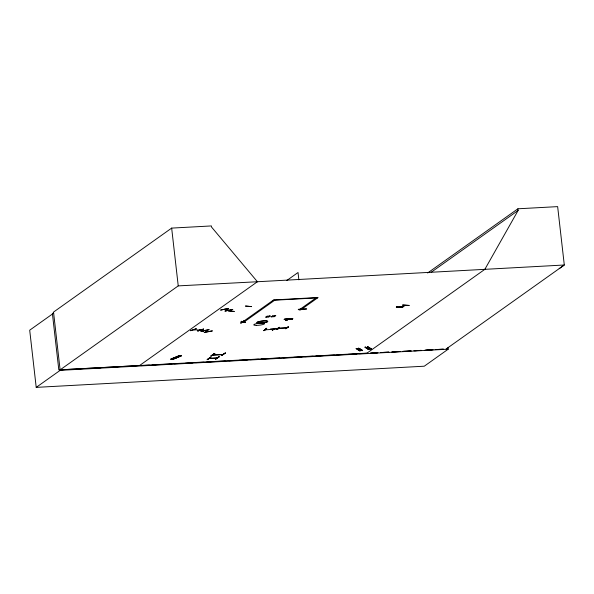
<?xml version="1.0" encoding="UTF-8"?>
<svg xmlns="http://www.w3.org/2000/svg" width="594" height="594" viewBox="0 0 594 594"><rect width="100%" height="100%" fill="white"/><g stroke="black" fill="none" stroke-linecap="round" stroke-linejoin="round"><path stroke-width="0.89" d="M278.794 328.645L270.359 329.232M200.972 331.185L209.11 329.677M208.977 329.737L200.839 331.207M228.356 310.9L234.34 311.456L228.371 310.833M396.54 306.883L402.932 307.261M402.65 307.469L396.265 307.068L402.673 307.402M190.874 330.687L190.533 330.613M190.808 330.606L196.406 328.727M199.688 329.863L203.816 330.932L199.354 329.989M244.075 320.909L244.498 320.916L240.629 323.091L243.607 321.139M241.008 322.988L243.555 321.206M243.213 321.257L243.681 321.257M263.87 330.628C268.696 326.975 266.706 327.769 263.959 330.702L266.55 328.89L266.082 328.913M266.476 328.772L263.833 330.643M276.96 329.135L279.507 327.287M484.853 269.334L518.116 210.462L517.923 208.791L557.647 206.623L564.3 264.998L559.221 268.651M241.483 322.72L241.84 322.668M178.935 355.769L170.716 359.132M171.421 359.251L179.603 355.88L171.376 359.259M181.408 355.769L173.426 359.244M181.363 355.769L172.557 359.251L181.111 355.88M356.044 348.5L359.741 350.891M356.593 348.418L360.291 350.809M358.568 348.24C359.14 349.636 366.617 353.051 358.583 348.225M364.872 347.141L368.57 349.532M362.57 350.46L358.687 348.21L362.622 350.453M365.421 347.052L369.126 349.443M367.404 346.874C366.119 347.69 377.049 351.997 367.344 346.889M367.701 346.703L371.666 349.168L367.76 346.696M399.68 307.172L405.427 305.383M405.836 305.383L400.089 307.15M53.653 313.164L29.7 330.19L36.212 387.377L60.165 370.344L53.527 312.088L171.659 228.103L211.382 225.935L211.501 227.012L257.41 281.742L564.3 264.998L446.168 348.982M257.462 281.742L178.237 285.885L60.113 369.869L367.003 353.126M257.685 281.549L139.56 365.533L58.813 369.876L52.354 313.172M286.754 280.539L298.032 272.512L298.871 279.833M274.732 300.2L244.26 321.859L242.642 321.948L273.604 299.94L318.109 297.512L300.69 309.897L299.064 309.986L315.993 297.95M210.944 355.962L214.79 353.534L210.944 355.962L214.352 353.527M211.375 355.91L214.761 353.504M210.484 357.209L207.068 359.66L209.155 358.479L217.033 358.048M207.492 359.6L210.877 357.194L210.454 357.246M210.915 357.224L209.296 358.375L217.174 357.944M218.83 356.756L215.414 359.199L219.26 356.771L218.8 356.794M215.837 359.14L219.223 356.734M222.037 355.331L225.423 352.925L221.607 355.383L225.453 352.947M279.15 327.361L276.581 329.232L279.455 327.346M287.927 326.945L288.387 326.923L285.387 328.749L288.372 326.871L285.848 328.727M427.635 272.988L517.923 208.791M431.237 272.23L518.116 210.462M366.728 353.319L485.135 269.134M448.017 347.356L448.225 349.168L424.279 366.201L36.212 387.377M243.176 322.148L242.441 322.193L243.265 322.141M298.374 309.377L306.704 308.939L298.247 309.385M284.236 319.416L292.567 318.993L284.095 319.401M286.999 319.461L287.771 319.349M285.811 320.5L289.642 318.443L286.635 320.225M288.402 318.696L285.766 320.626L289.248 318.436M272.349 330.175L275.326 328.378M278.786 328.72L270.456 329.165M224.465 309.4L228.571 310.172M228.89 310.261L224.799 309.333M170.575 359.259L178.742 355.895M180.762 355.91L172.557 359.251M231.274 311.167L231.63 311.093M205.539 330.628L205.286 330.687M208.323 331.645L205.368 330.524M288.179 319.483L287.748 319.416M400.467 307.024L400.148 307.001M405.019 305.524L405.368 305.531M247.95 306.482L248.552 306.43M201.715 330.427L202.71 330.294L201.901 330.472M190.503 330.672L196.117 328.772M194.438 329.759L193.592 329.819L200.468 330.019M199.888 329.982L200.386 329.989M203.163 329.128L203.534 329.143L197.579 330.969L203.534 329.121L197.951 330.984M402.561 305.034L409.251 305.45L402.836 305.012M278.356 328.274L286.612 327.821M243.25 321.792L243.882 321.829M245.641 306.103L251.574 306.593M242.181 322.015L243.02 321.933M286.494 327.888L278.282 328.341M286.367 319.721L287.095 319.683M228.408 308.479L220.545 310.098L228.252 308.442M232.796 309.511L224.881 311.108L232.573 309.504M241.35 321.272L245.448 322.29L240.964 321.413L245.062 322.245M199.755 329.967L199.332 330.056L203.415 330.955M208.16 331.534L205.138 330.68M212.303 330.88L204.15 332.417L212.288 330.947M288.944 318.919L289.285 318.733L288.357 318.815M243.896 321.822L243.169 321.859M286.82 319.78L286.197 319.802M273.106 300.289L317.612 297.861M222.847 354.499L212.615 355.026M222.705 354.603L212.474 355.13M141.127 365.629L149.45 365.176M152.22 365.028L160.543 364.568M163.32 364.419L171.636 363.966M174.413 363.818L181.809 363.409M185.506 363.209L192.909 362.808M195.678 362.652L204.002 362.199M206.771 362.05L215.095 361.598M217.872 361.442L225.267 361.041M228.965 360.84L236.36 360.432M239.137 360.283L247.453 359.83M250.23 359.674L258.553 359.222M261.323 359.073L269.646 358.62M272.423 358.464L279.819 358.063M283.516 357.863L290.912 357.454M293.688 357.306L302.004 356.853M304.781 356.697L313.105 356.244M315.874 356.096L323.27 355.695M326.967 355.487L334.37 355.086M337.14 354.937L345.463 354.484M348.233 354.328L356.556 353.876M359.333 353.727L365.8 353.371M380.583 352.561L388.899 352.108L381.489 352.524M391.669 351.96L399.985 351.507M402.754 351.351L411.07 350.898M413.84 350.75L421.228 350.349M424.925 350.148L432.313 349.74M435.09 349.591L443.399 349.138M60.165 370.344L448.225 349.168M286.59 320.285L287.006 320.233M274.874 328.445L275.341 328.4M273.619 329.314L265.206 329.826M392.56 351.93L399.94 351.537M403.63 351.336L411.011 350.943M414.701 350.742L421.161 350.393M425.779 350.148L433.16 349.747M436.85 349.547L443.31 349.205M251.581 306.615L245.471 306.029M224.822 309.474L225.245 309.415L224.532 309.407M356.786 348.515L360.35 350.802M274.94 328.363L272.282 330.257L272.705 330.175M365.622 347.148L369.178 349.435M365.072 347.238L368.629 349.524M356.237 348.596L359.793 350.883M171.659 228.103L178.237 285.885M99.837 367.701L99.889 368.176M284.489 319.193L292.968 318.703L284.496 319.178M301.93 309.437L302.591 309.266L301.93 309.437M269.698 316.045L266.899 316.201L267.627 316.602L265.6 317.151L269.023 316.966L268.31 316.565L270.367 316.008L269.698 316.045M275.111 315.748L272.312 315.904L273.04 316.305L271.013 316.854L274.443 316.669L273.723 316.275L275.787 315.711L275.111 315.748M377.814 352.717L370.426 353.118L377.799 352.725M256.318 325.378A5.472 0.988 -6.5 0 0 264.634 323.648A5.472 0.988 -6.5 0 0 256.638 323.619A5.472 0.988 -6.5 0 0 256.318 325.378M259.422 323.166A5.472 0.988 -6.5 0 0 267.738 321.443A5.472 0.988 -6.5 0 0 259.741 321.413A5.472 0.988 -6.5 0 0 259.422 323.166A5.472 0.988 -6.5 0 0 267.738 321.473A5.472 0.988 -6.5 0 0 259.741 321.443A5.472 0.988 -6.5 0 0 259.422 323.203"/></g></svg>
